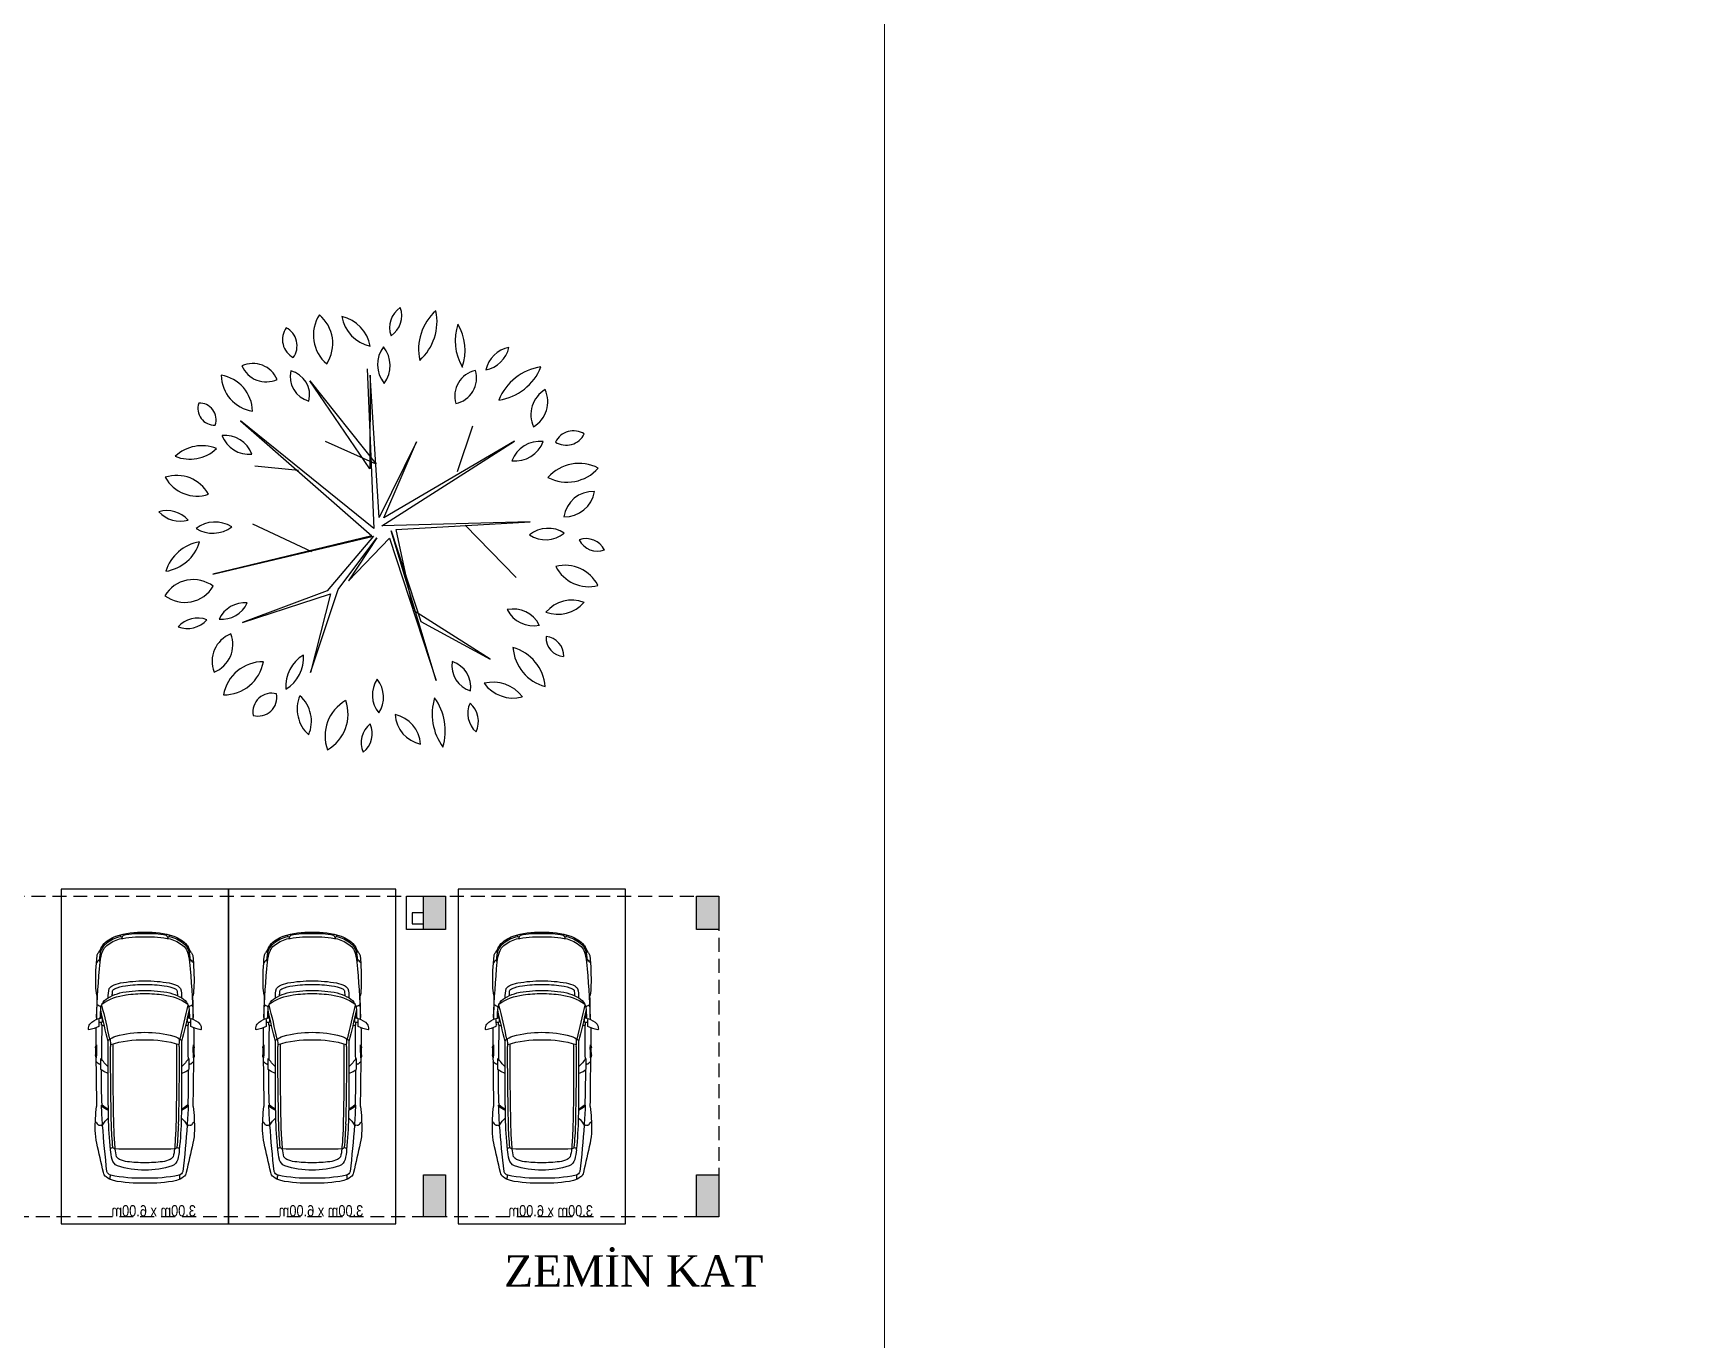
# Model space of a CAD drawing. Header units: metres. Extents: x 325971 to 582574, y 4156069 to 4412673.
# Drawn here: x 470762 to 473715, y 4266816 to 4269158 of the extents above; entities that cross this region are included whole.
import ezdxf

# ---------------------------------------------------------------- set-up
doc = ezdxf.new("R2010")
doc.units = ezdxf.units.M
doc.linetypes.add('( Hidden )', pattern=[0.375, 0.25, -0.125])
doc.layers.get('0').update_dxf_attribs({"color": 5, "lineweight": 0})
for name, color, linetype in [('0_IFC_Hatch_Structure', 251, 'Continuous'), ('0_IFC_Stair_Text', 221, 'Continuous'), ('1_IFC_Concrete_Section', 50, 'Continuous'), ('2_IFC_Wall', 130, 'Continuous'), ('6_IFC_Car', 253, 'Continuous'), ('7_IFC_Tree', 88, 'Continuous')]:
    doc.layers.add(name, color=color, linetype=linetype)
doc.styles.get("Standard").update_dxf_attribs({"font": 'times.ttf'})

# ---------------------------------------------------------------- blocks, each defined once
blk = doc.blocks.new('P3')
blk.add_wipeout([(-365, 321.6), (-412.3, 258.6), (-459.5, 139.4), (-479.7, 92.2), (-491, 15.7), (-470.7, -114.8), (-470.7, -168.7), (-439.3, -236.2), (-356.1, -332.9), (-333.6, -382.4), (-266.1, -425.2), (-142.4, -463.4), (-99.7, -494.9), (-21, -497.1), (104.9, -474.7), (154.4, -479.2), (226.3, -443.2), (325.3, -362.2), (374.7, -337.4), (413, -270), (453.5, -148.5), (482.7, -110.3), (493.9, -31.5), (466.9, 96.7), (473.7, 148.4), (440, 222.7), (350, 317.1), (338.8, 366.6), (266.8, 407.1), (152.1, 454.3), (102.7, 481.3), (24, 485.8), (-104.2, 461.1), (-153.7, 463.3), (-225.6, 431.8)]).dxf.layer = '7_IFC_Tree'
at = {"layer": '7_IFC_Tree'}
for p, q in [((-44.1, 348.3), (-16, -3.5)), ((-37.1, 334.3), (-30, 127.9)), ((-5.4, 21.1), (-37.1, 334.3)), ((-169.6, 316.7), (-16, 138.4)), ((-30, 127.9), (-169.6, 316.7)), ((-318.5, 222.9), (-19.5, -19.9)), ((-16, -3.5), (-318.5, 222.9)), ((163.5, 129), (194, 231.1)), ((-16, 138.4), (-129.7, 184.2)), ((70.8, 191.2), (-5.4, 21.1)), ((1.6, 3.6), (286.6, 200.6)), ((286.6, 200.6), (5.2, 21.1)), ((5.2, 21.1), (70.8, 191.2)), ((-187.1, 118.5), (-283.2, 124.3)), ((327.6, 24.7), (1.6, 3.6)), ((33.3, -3.5), (327.6, 24.7)), ((184.7, 11.8), (301.9, -99.6)), ((-366.6, -117.2), (-16, -19.9)), ((-19.5, -19.9), (-366.6, -117.2)), ((-150.7, -59.8), (-283.2, -3.5)), ((-16, -19.9), (-113.3, -144.2)), ((-89.8, -140.7), (-8.9, -23.4)), ((-67.5, -120.7), (19.2, -23.4)), ((-8.9, -23.4), (-67.5, -120.7)), ((19.2, -23.4), (134.1, -333)), ((134.1, -333), (22.7, -7)), ((22.7, -7), (95.5, -204)), ((77.9, -180.6), (33.3, -3.5)), ((-113.3, -144.2), (-297.4, -221.6)), ((-143.8, -326), (-89.8, -140.7)), ((-297.4, -221.6), (-106.2, -151.2)), ((-106.2, -151.2), (-143.8, -326)), ((251.4, -281.4), (77.9, -180.6)), ((95.5, -204), (251.4, -281.4))]:
    blk.add_line(p, q, dxfattribs=at)
for centre, radius, start, end in [((54.3, 443.1), 52.4, 125.4093, 202.7101), ((-24.4, 465.6), 52.4, 305.4093, 22.7101), ((181.4, 399.2), 113.8, 133.8117, 194.3077), ((-7.6, 453.2), 113.8, 313.8117, 14.3077), ((-81.8, 420.9), 83.5, 149.4737, 231.7586), ((-205.3, 397.8), 83.5, 329.4737, 51.7586), ((-24.4, 478.5), 81.7, 192.306, 259.6849), ((-118.8, 380.7), 81.7, 12.306, 79.6849), ((261.8, 421.8), 114.3, 163.4642, 212.7906), ((56, 392.4), 114.3, 343.4642, 32.7906), ((-187.9, 407.2), 45.1, 146.8151, 244.0193), ((-245.4, 391.3), 45.1, 326.8151, 64.0193), ((283.2, 341.9), 67.2, 104.1004, 168.465), ((201, 420.5), 67.2, 284.1004, 348.465), ((45, 360.5), 66.4, 145.5248, 220.8327), ((-60, 354.7), 66.4, 325.5248, 40.8327), ((359.8, 250.7), 117.8, 100.3005, 160.4476), ((227.8, 406), 117.8, 280.3005, 340.4476), ((-293.9, 292.1), 58.2, 25.4537, 116.6852), ((-267.5, 369.1), 58.2, 205.4537, 296.6852), ((-157.5, 326.6), 55.7, 168.8066, 257.6391), ((-224.1, 283), 55.7, 348.8066, 77.6391), ((208.6, 297.5), 57.3, 103.8914, 198.9039), ((140.6, 334.5), 57.3, 283.8914, 18.9039), ((-283.4, 326.4), 81.8, 183.3189, 263.1904), ((-374.7, 240.4), 81.8, 3.3189, 83.1904), ((384.5, 263.2), 64, 122.5817, 207.18), ((293, 287.9), 64, 302.5817, 27.18), ((-376.9, 248.2), 36.9, 163.4933, 274.4697), ((-409.4, 221.9), 36.9, 343.4933, 94.4697), ((417.6, 184), 44.6, 59.9815, 155.6676), ((399.3, 241), 44.6, 239.9815, 335.6676), ((-349.1, 126.4), 63.1, 22.5723, 98.3335), ((-300, 213.1), 63.1, 202.5723, 278.3335), ((345.4, 136.2), 66.3, 86.0282, 161.3698), ((287.2, 223.6), 66.3, 266.0282, 341.3698), ((-398.9, 80.2), 84.7, 69.7201, 135.6489), ((-430.1, 218.9), 84.7, 249.7201, 315.6489), ((434.5, 65.3), 91.9, 64.7353, 140.5781), ((402.7, 206.8), 91.9, 244.7353, 320.5781), ((-451.6, 17.3), 80, 30.9482, 110.5784), ((-411.1, 133.3), 80, 210.9482, 290.5784), ((467.2, 30.8), 65.9, 90.2529, 173.5221), ((401.4, 104.1), 65.9, 270.2529, 353.5221), ((-470.9, -44), 63, 44.2577, 108.5927), ((-445.8, 59.7), 63, 224.2577, 288.5927), ((370.4, -53.4), 65, 58.8748, 131.2135), ((361.1, 51.1), 65, 238.8748, 311.2135), ((-363.5, -72.1), 69.9, 60.5095, 129.292), ((-373.3, 42.8), 69.9, 240.5095, 309.292), ((454.6, -52.6), 44.6, 28.1981, 112.1918), ((477.1, 9.8), 44.6, 208.1981, 292.1918), ((-488.2, -24.1), 92.3, 280.8762, 345.4479), ((-381.4, -138), 92.3, 100.8762, 165.4479), ((411.6, -149.9), 81.4, 29.1952, 106.7189), ((459.3, -32.3), 81.4, 209.1952, 286.7189), ((-406.8, -203.6), 72.8, 54.9745, 151.3792), ((-428.9, -109.1), 72.8, 234.9745, 331.3792), ((429.4, -219.9), 75.3, 71.3712, 141.7535), ((-346.2, -153.6), 62.5, 267.1724, 337.2365), ((-291.7, -240.2), 62.5, 87.1724, 157.2365), ((300.3, -233.5), 64.4, 28.8072, 103.9199), ((341.3, -139.9), 64.4, 208.8072, 283.9199), ((394.3, -101.9), 75.3, 251.3712, 321.7535), ((-394.5, -273.7), 58.4, 71.8192, 140.0818), ((-421, -180.8), 58.4, 251.8192, 320.0818), ((-296.4, -307.1), 65, 113.4753, 203.456), ((-381.9, -273.3), 65, 293.4753, 23.456), ((278.6, -348.5), 96.8, 6.5487, 76.8911), ((396.7, -243.2), 96.8, 186.5487, 256.8911), ((370.8, -269.4), 42.2, 359.2557, 87.6287), ((414.7, -227.8), 42.2, 179.2557, 267.6287), ((-117, -355.1), 79.9, 122.8873, 186.7253), ((-239.8, -297.3), 79.9, 302.8873, 6.7253), ((226.1, -296.7), 58.6, 173.65, 254.6514), ((152.4, -346.7), 58.6, 353.65, 74.6514), ((-336.1, -293.6), 88.8, 271.6328, 352.0268), ((-245.6, -394.8), 88.8, 91.6328, 172.0268), ((57.4, -367.7), 62.8, 148.7877, 221.5977), ((-43.2, -376.9), 62.8, 328.7877, 41.5977), ((262.4, -412.6), 80.6, 38.6962, 106.2415), ((302.7, -284.8), 80.6, 218.6962, 286.2415), ((-226.2, -415.6), 41, 76.5419, 193.4774), ((-256.6, -385.2), 41, 256.5419, 13.4774), ((-94, -405), 75.9, 159.117, 230.3606), ((-213.3, -436.4), 75.9, 339.117, 50.3606), ((-15.6, -461.4), 90.6, 122.117, 201.7275), ((-147.9, -418.2), 90.6, 302.117, 21.7275), ((251.1, -402.7), 123.3, 165.2071, 218.3217), ((35.1, -447.7), 123.3, 345.2071, 38.3217), ((259.9, -401.3), 53.6, 156.7754, 231.288), ((177.1, -422), 53.6, 336.7754, 51.288), ((25.8, -474.2), 52.1, 129.7475, 206.0709), ((-54.3, -457.1), 52.1, 309.7475, 26.0709), ((34.7, -481.2), 70.5, 5.3196, 80.419), ((116.6, -405.1), 70.5, 185.3196, 260.419)]:
    blk.add_arc(centre, radius, start, end, dxfattribs=at)
blk = doc.blocks.new('ARABA_2')
blk.add_wipeout([(3, -5), (3, 1), (0, 1), (0, -5)]).dxf.layer = '6_IFC_Car'
at = {"layer": '6_IFC_Car'}
blk.add_lwpolyline([(0, 1), (3, 1), (3, -5), (0, -5)], close=True, dxfattribs=at)
for points in [[(0.841, -2.305), (0.763, -2.27), (0.71, -2.237)], [(2.159, -2.305), (2.237, -2.27), (2.29, -2.237)]]:
    blk.add_lwpolyline(points, dxfattribs=at)
for centre, radius, start, end in [((1.015, -0.208), 0.315, 130.0524, 160.5093), ((1.148, -0.345), 0.527, 108.2265, 139.7142), ((1.205, -0.47), 0.637, 102.5637, 127.9855), ((1.215, -0.491), 0.621, 105.8019, 129.6783), ((1.426, -1.149), 1.378, 86.9423, 108.7848), ((1.47, -2.132), 2.279, 89.2476, 100.7165), ((1.145, 0.167), 0.0802, 169.4266, 190.3584), ((1.029, 0.023), 0.134, 60.8118, 74.0616), ((1.216, 0.085), 0.133, 137.9985, 167.5789), ((1.439, -1.423), 1.63, 87.8586, 101.3988), ((1.574, -1.149), 1.378, 71.2152, 93.0577), ((1.561, -1.423), 1.63, 78.6012, 92.1414), ((1.53, -2.132), 2.279, 79.2835, 90.7524), ((1.784, 0.085), 0.133, 12.4211, 42.0015), ((1.971, 0.023), 0.134, 105.9384, 119.1882), ((1.855, 0.167), 0.0802, 349.6416, 10.5734), ((1.795, -0.47), 0.637, 52.0145, 77.4363), ((1.785, -0.491), 0.621, 50.3217, 74.1981), ((1.852, -0.345), 0.527, 40.2858, 71.7735), ((1.985, -0.208), 0.315, 19.4907, 49.9476), ((4.684, -0.627), 4.065, 173.8488, 181.4622), ((-22.608, 20.5), 31.202, 318.1396, 318.3037), ((0.836, -0.238), 0.199, 150.7, 166.6111), ((-0.085, 0.377), 0.909, 325.3182, 330.6875), ((1.281, -0.287), 0.592, 161.9492, 178.4754), ((0.774, -0.27), 0.0841, 180.3042, 206.7461), ((1.362, -0.36), 0.665, 157.0581, 175.522), ((0.959, -0.133), 0.253, 157.265, 182.9541), ((1.239, -0.336), 0.595, 146.04, 153.2202), ((0.955, -0.193), 0.226, 127.1273, 155.9585), ((2.045, -0.193), 0.226, 24.0415, 52.8727), ((1.638, -0.36), 0.665, 4.478, 22.9419), ((1.761, -0.336), 0.595, 26.7798, 33.96), ((2.041, -0.133), 0.253, 357.0459, 22.735), ((1.719, -0.287), 0.592, 1.5246, 18.0508), ((3.085, 0.377), 0.909, 209.3125, 214.6818), ((2.226, -0.27), 0.0841, 333.2539, 359.6958), ((25.608, 20.5), 31.202, 221.6963, 221.8604), ((2.164, -0.238), 0.199, 13.3889, 29.3), ((-1.684, -0.627), 4.065, 358.5378, 6.1512), ((18.163, -1.974), 17.543, 174.5519, 177.7985), ((-15.163, -1.974), 17.543, 2.2015, 5.4481), ((2.035, -0.69), 1.415, 181.6663, 188.6854), ((1.456, -0.935), 0.615, 165.8772, 181.1896), ((0.999, -0.88), 0.169, 121.0355, 145.7162), ((1.273, -1.702), 0.869, 104.7613, 117.1631), ((1.175, -1.271), 0.598, 100.6164, 116.1359), ((1.256, -0.898), 0.34, 177.3785, 181.9834), ((1.415, -0.895), 0.498, 173.2742, 178.4874), ((0.987, -0.838), 0.0676, 158.2227, 179.0463), ((0.972, -0.839), 0.0542, 110.7596, 151.5351), ((1.217, -1.356), 0.626, 95.9878, 114.9284), ((1.454, -2.734), 1.915, 88.6107, 102.1261), ((1.488, -2.988), 2.343, 89.7011, 100.3926), ((1.47, -3.003), 2.292, 89.2525, 97.9835), ((1.53, -3.64), 2.768, 90.6251, 97.6571), ((1.512, -2.988), 2.343, 79.6074, 90.2989), ((1.53, -3.003), 2.292, 82.0165, 90.7475), ((1.546, -2.734), 1.915, 77.8739, 91.3893), ((1.47, -3.64), 2.768, 82.3429, 89.3749), ((1.783, -1.356), 0.626, 65.0716, 84.0122), ((1.825, -1.271), 0.598, 63.8641, 79.3836), ((1.727, -1.702), 0.869, 62.8369, 75.2387), ((2.028, -0.839), 0.0542, 28.4649, 69.2404), ((2.013, -0.838), 0.0676, 0.9537, 21.7773), ((1.585, -0.895), 0.498, 1.5126, 6.7258), ((1.744, -0.898), 0.34, 358.0166, 2.6215), ((2.001, -0.88), 0.169, 34.2838, 58.9645), ((1.544, -0.935), 0.615, 358.8104, 14.1228), ((0.965, -0.69), 1.415, 351.3146, 358.3337), ((-27.948, -0.669), 28.587, 358.6732, 359.4098), ((0.098, -0.948), 0.54, 358.3391, 4.7307), ((0.582, -1.242), 0.18, 49.0054, 72.3136), ((0.711, -1.08), 0.0293, 246.3802, 276.6437), ((3.111, -1.354), 2.41, 174.3391, 179.0296), ((16.516, 2.302), 16.184, 192.3803, 194.4395), ((0.954, -1.176), 0.249, 144.0311, 166.1787), ((-21.762, -6.621), 23.159, 12.2901, 13.8427), ((1.26, -1.801), 0.909, 96.1971, 125.2532), ((1, -1.206), 0.304, 114.1974, 144.5723), ((1.74, -1.801), 0.909, 54.7468, 83.8029), ((2, -1.206), 0.304, 35.4277, 65.8026), ((24.762, -6.621), 23.159, 166.1573, 167.7099), ((-13.516, 2.302), 16.184, 345.5605, 347.6197), ((2.046, -1.176), 0.249, 13.8213, 35.9689), ((2.289, -1.08), 0.0293, 263.3563, 293.6198), ((-0.111, -1.354), 2.41, 0.9704, 5.6609), ((2.418, -1.242), 0.18, 107.6864, 130.9946), ((2.902, -0.948), 0.54, 175.2693, 181.6609), ((30.948, -0.669), 28.587, 180.5902, 181.3268), ((0.66, -1.507), 0.172, 149.7038, 181.0664), ((0.408, -0.976), 0.554, 279.332, 298.864), ((0.772, -1.655), 0.35, 106.8183, 137.9378), ((-0.247, -1.427), 0.924, 357.8261, 6.6927), ((0.758, -1.497), 0.192, 97.3463, 116.9194), ((0.814, -4.271), 2.887, 91.5474, 92.7354), ((-0.669, -1.423), 1.387, 359.5829, 1.5475), ((1.137, -0.446), 1.072, 247.027, 250.1845), ((1.968, -1.378), 1.251, 173.6975, 176.8092), ((-35.499, -1.403), 36.225, 358.978, 359.9469), ((0.268, -1.358), 0.468, 356.661, 6.3356), ((1.863, -0.446), 1.072, 289.8155, 292.973), ((2.732, -1.358), 0.468, 173.6644, 183.339), ((2.186, -4.271), 2.887, 87.2646, 88.4526), ((2.242, -1.497), 0.192, 63.0806, 82.6537), ((38.499, -1.403), 36.225, 180.0531, 181.022), ((1.032, -1.378), 1.251, 3.1908, 6.3025), ((3.669, -1.423), 1.387, 178.4525, 180.4171), ((3.247, -1.427), 0.924, 173.3073, 182.1739), ((2.592, -0.976), 0.554, 241.136, 260.668), ((2.228, -1.655), 0.35, 42.0622, 73.1817), ((2.34, -1.507), 0.172, 358.9336, 30.2962), ((0.502, -1.51), 0.0135, 178.134, 255.4568), ((14.712, -1.671), 14.088, 179.2489, 180.5472), ((61.015, -2.231), 60.174, 179.51868, 180.81778), ((0.878, -1.725), 0.0348, 144.6553, 180.466), ((1.066, -1.966), 0.339, 104.6238, 129.5872), ((-3.15, -1.899), 4.034, 1.0619, 3.0557), ((1.438, -3.57), 1.867, 88.1117, 107.3257), ((1.489, -3.431), 1.863, 89.648, 105.8328), ((1.511, -3.431), 1.863, 74.1672, 90.352), ((1.562, -3.57), 1.867, 72.6743, 91.8883), ((1.934, -1.966), 0.339, 50.4128, 75.3762), ((6.15, -1.899), 4.034, 176.9443, 178.9381), ((2.122, -1.725), 0.0348, 359.534, 35.3447), ((-58.015, -2.231), 60.174, 359.18222, 0.48132), ((-11.712, -1.671), 14.088, 359.4528, 0.7511), ((2.498, -1.51), 0.0135, 284.5432, 1.866), ((-8.031, -1.884), 8.645, 359.4063, 0.2687), ((0.704, -1.972), 0.0903, 181.0373, 213.7909), ((0.73, -1.856), 0.117, 147.4607, 173.6762), ((-1990.35, -27.893), 1991.14, 0.719323, 0.744805), ((-2.553, -1.869), 3.185, 357.2359, 1.3531), ((1.724, -1.277), 1.266, 216.8061, 225.7817), ((6.113, -2.135), 5.403, 178.9397, 181.0815), ((68.688, -1.734), 67.804, 180.07597, 181.24948), ((46.682, -2.142), 45.751, 179.5374, 181.4955), ((-43.682, -2.142), 45.751, 358.5045, 0.4626), ((-65.688, -1.734), 67.804, 358.75052, 359.92403), ((1.276, -1.277), 1.266, 314.2183, 323.1939), ((-3.113, -2.135), 5.403, 358.9185, 1.0603), ((1993.35, -27.893), 1991.14, 179.255195, 179.280677), ((2.27, -1.856), 0.117, 6.3238, 32.5393), ((5.553, -1.869), 3.185, 178.6469, 182.7641), ((2.296, -1.972), 0.0903, 326.2091, 358.9627), ((11.031, -1.884), 8.645, 179.7313, 180.5937), ((2.033, -0.275), 2.302, 232.2177, 233.9431), ((0.692, -2.117), 0.0237, 233.5917, 271.2529), ((0.707, -2.111), 0.0328, 243.362, 273.6258), ((14.57, -2.325), 13.849, 179.6664, 182.2742), ((-11.57, -2.325), 13.849, 357.7258, 0.3336), ((2.293, -2.111), 0.0328, 266.3742, 296.638), ((2.308, -2.117), 0.0237, 268.7471, 306.4083), ((0.967, -0.275), 2.302, 306.0569, 307.7823), ((4.121, -3.29), 3.51, 173.5575, 180.6243), ((8.524, -2.624), 7.805, 181.8436, 184.4728), ((1.929, -21.437), 18.601, 93.6886, 93.7201), ((1.057, -2.518), 0.5, 228.1055, 245.0624), ((1.193, -2.291), 0.743, 231.724, 242.1165), ((1.943, -2.518), 0.5, 294.9376, 311.8945), ((1.807, -2.291), 0.743, 297.8835, 308.276), ((-5.524, -2.624), 7.805, 355.5272, 358.1564), ((1.071, -21.437), 18.601, 86.2799, 86.3114), ((-1.121, -3.29), 3.51, 359.3757, 6.4425), ((0.053, -3.617), 0.719, 33.2642, 38.9091), ((0.681, -3.204), 0.0318, 214.8094, 262.3952), ((0.693, -3.18), 0.0583, 254.0074, 292.6387), ((0.716, -3.243), 0.009, 42.1136, 95.6168), ((0.747, -3.307), 0.0739, 93.3768, 108.8677), ((1.197, -3.484), 0.52, 132.2981, 151.1197), ((17.61, -2.068), 16.908, 183.9508, 186.7872), ((7.471, -2.978), 6.624, 180.9677, 186.0277), ((7.5, -3.003), 6.604, 181.8151, 185.4924), ((-4.5, -3.003), 6.604, 354.5076, 358.1849), ((-4.471, -2.978), 6.624, 353.9723, 359.0323), ((1.803, -3.484), 0.52, 28.8803, 47.7019), ((-14.61, -2.068), 16.908, 353.2128, 356.0492), ((2.253, -3.307), 0.0739, 71.1323, 86.6232), ((2.284, -3.243), 0.009, 84.3832, 137.8864), ((2.307, -3.18), 0.0583, 247.3613, 285.9926), ((2.319, -3.204), 0.0318, 277.6048, 325.1906), ((2.947, -3.617), 0.719, 141.0909, 146.7358), ((1.703, -3.315), 1.092, 180.676, 192.7006), ((9.465, -2.92), 8.528, 182.7968, 184.9763), ((-6.465, -2.92), 8.528, 355.0237, 357.2032), ((1.297, -3.315), 1.092, 347.2994, 359.324), ((124.574, 24.377), 127.045, 192.701, 192.94385), ((0.907, -3.686), 0.0486, 107.9847, 124.0893), ((2.084, -3.567), 1.206, 185.0623, 193.4372), ((0.927, -3.787), 0.151, 90.3851, 103.4228), ((1.116, -3.356), 0.338, 235.8426, 244.1517), ((1.38, 23.759), 27.422, 269.1407, 270.2504), ((1.634, -3.613), 0.667, 184.0599, 196.187), ((1.082, -3.754), 0.099, 206.7412, 248.5313), ((1.62, 23.759), 27.422, 269.7496, 270.8593), ((1.918, -3.754), 0.099, 291.4687, 333.2588), ((1.366, -3.613), 0.667, 343.813, 355.9401), ((1.884, -3.356), 0.338, 295.8483, 304.1574), ((2.073, -3.787), 0.151, 76.5772, 89.6149), ((0.916, -3.567), 1.206, 346.5628, 354.9377), ((2.093, -3.686), 0.0486, 55.9107, 72.0153), ((-121.574, 24.377), 127.045, 347.05615, 347.299), ((0.882, -4.06), 0.127, 189.333, 232.5418), ((0.903, -4.047), 0.0843, 192.9922, 260.1643), ((1.443, -1.4), 2.786, 258.5046, 271.1644), ((1.077, -3.803), 0.172, 194.8732, 246.7012), ((1.458, -2.697), 1.341, 250.4625, 271.805), ((1.239, -3.463), 0.429, 243.2422, 262.9175), ((1.51, -1.048), 2.859, 263.4896, 269.7958), ((1.49, -1.048), 2.859, 270.2042, 276.5104), ((1.542, -2.697), 1.341, 268.195, 289.5375), ((1.557, -1.4), 2.786, 268.8356, 281.4954), ((1.761, -3.463), 0.429, 277.0825, 296.7578), ((1.923, -3.803), 0.172, 293.2988, 345.1268), ((2.097, -4.047), 0.0843, 279.8357, 347.0078), ((2.118, -4.06), 0.127, 307.4582, 350.667), ((1.04, -3.864), 0.378, 231.5925, 253.8798), ((1.657, -4.202), 0.778, 175.5874, 180.3284), ((1.422, -1.705), 2.569, 259.0799, 271.7468), ((1.578, -1.705), 2.569, 268.2532, 280.9201), ((1.96, -3.864), 0.378, 286.1202, 308.4075), ((1.343, -4.202), 0.778, 359.6716, 4.4126)]:
    blk.add_arc(centre, radius, start, end, dxfattribs=at)
for points in [[(0.888, -4.13), (0.887, -4.13), (0.884, -4.13), (0.883, -4.134), (0.882, -4.138), (0.881, -4.14), (0.881, -4.142)], [(2.112, -4.13), (2.113, -4.13), (2.116, -4.13), (2.117, -4.134), (2.118, -4.138), (2.119, -4.14), (2.119, -4.142)]]:
    blk.add_open_spline(points, degree=3, knots=[0, 0, 0, 0, 0.00341008, 0.00748436, 0.01130747, 0.01564123, 0.01564123, 0.01564123, 0.01564123], dxfattribs=at)
at = {"layer": '6_IFC_Car', "insert": (2.1, -4.87), "char_height": 0.2, "attachment_point": 9}
blk.add_mtext_dynamic_manual_height_columns('{\\fBahnschrift Light Condensed|b0|i0|c162|p34;3.00m x 6.00m}', width=3, gutter_width=1.25, heights=[0.85], dxfattribs=at)

msp = doc.modelspace()

# ---------------------------------------------------------------- hatches: boundary and pattern name
at = {"layer": '0_IFC_Hatch_Structure'}
h = msp.add_hatch(color=256, dxfattribs=at)
h.dxf.hatch_style = 1
h.paths.add_polyline_path([(470491.6, 4266283.2), (470511.6, 4266283.2), (470511.6, 4266303.2), (470491.6, 4266303.2)])
h.paths.add_polyline_path([(470491.6, 4266128.2), (470511.6, 4266128.2), (470511.6, 4266148.2), (470491.6, 4266148.2)])
edge = h.paths.add_edge_path()
edge.add_arc((470501.6, 4267065.5), 220, 180, 270)
edge.add_arc((470501.6, 4267065.5), 220, 270, 360)
edge.add_line((470721.6, 4267065.5), (470721.6, 4267110.5))
edge.add_line((470721.6, 4267110.5), (470692.2, 4267110.5))
edge.add_line((470692.2, 4267110.5), (470692.2, 4267065.5))
edge.add_arc((470502, 4267065.3), 190.2, -269.8709, 0.0538, ccw=False)
edge.add_line((470501.6, 4267255.5), (470561.6, 4267255.5))
edge.add_line((470561.6, 4267255.5), (470561.6, 4267285.5))
edge.add_line((470561.6, 4267285.5), (470281.6, 4267285.5))
edge.add_line((470281.6, 4267285.5), (470281.6, 4267075.5))
edge.add_line((470281.6, 4267075.5), (470281.6, 4267065.5))
edge = h.paths.add_edge_path()
edge.add_arc((470501.6, 4269518), 220, 180, 270)
edge.add_arc((470501.6, 4269518), 220, 270, 360)
edge.add_line((470721.6, 4269518), (470721.6, 4269563))
edge.add_line((470721.6, 4269563), (470692.2, 4269563))
edge.add_line((470692.2, 4269563), (470692.2, 4269518))
edge.add_arc((470502, 4269517.8), 190.2, -269.8709, 0.0538, ccw=False)
edge.add_line((470501.6, 4269708), (470561.6, 4269708))
edge.add_line((470561.6, 4269708), (470561.6, 4269738))
edge.add_line((470561.6, 4269738), (470281.6, 4269738))
edge.add_line((470281.6, 4269738), (470281.6, 4269528))
edge.add_line((470281.6, 4269528), (470281.6, 4269518))
edge = h.paths.add_edge_path(flags=17)
edge.add_arc((470501.6, 4269518), 220, -90, 0, ccw=False)
edge.add_arc((470501.6, 4269518), 220, 270, 360)
edge = h.paths.add_edge_path(flags=17)
edge.add_arc((470501.6, 4269518), 220, 180, 270)
edge.add_arc((470501.6, 4269518), 220, 180, 270)
edge = h.paths.add_edge_path(flags=17)
edge.add_line((470281.6, 4269528), (470281.6, 4269518))
edge.add_line((470281.6, 4269528), (470281.6, 4269518))
edge = h.paths.add_edge_path(flags=17)
edge.add_line((470281.6, 4269738), (470281.6, 4269528))
edge.add_line((470281.6, 4269738), (470281.6, 4269528))
edge = h.paths.add_edge_path(flags=17)
edge.add_line((470561.6, 4269738), (470281.6, 4269738))
edge.add_line((470561.6, 4269738), (470281.6, 4269738))
edge = h.paths.add_edge_path(flags=17)
edge.add_line((470561.6, 4269708), (470561.6, 4269738))
edge.add_line((470561.6, 4269708), (470561.6, 4269738))
edge = h.paths.add_edge_path(flags=16)
edge.add_line((470501.6, 4269708), (470561.6, 4269708))
edge.add_line((470501.6, 4269708), (470561.6, 4269708))
edge = h.paths.add_edge_path(flags=17)
edge.add_arc((470502, 4269517.8), 190.2, 90.1291, 360.0538)
edge.add_arc((470502, 4269517.8), 190.2, 90.1291, 360.0538)
edge = h.paths.add_edge_path(flags=16)
edge.add_line((470692.2, 4269563), (470692.2, 4269518))
edge.add_line((470692.2, 4269563), (470692.2, 4269518))
edge = h.paths.add_edge_path(flags=17)
edge.add_line((470721.6, 4269563), (470692.2, 4269563))
edge.add_line((470721.6, 4269563), (470692.2, 4269563))
edge = h.paths.add_edge_path(flags=17)
edge.add_line((470721.6, 4269518), (470721.6, 4269563))
edge.add_line((470721.6, 4269518), (470721.6, 4269563))
h.paths.add_polyline_path([(471991.6, 4265803.2), (471991.6, 4266243.2), (471951.6, 4266243.2), (471951.6, 4265803.2)])
h = msp.add_hatch(color=256, dxfattribs=at)
h.dxf.hatch_style = 1
h.paths.add_polyline_path([(471501.6, 4267550.5), (471461.6, 4267550.5), (471461.6, 4267610.5), (471501.6, 4267610.5)])
h = msp.add_hatch(color=256, dxfattribs=at)
h.dxf.hatch_style = 1
h.paths.add_polyline_path([(471991.6, 4267550.5), (471951.6, 4267550.5), (471951.6, 4267610.5), (471991.6, 4267610.5)])
h = msp.add_hatch(color=256, dxfattribs=at)
h.dxf.hatch_style = 1
h.paths.add_polyline_path([(471501.6, 4267035.5), (471461.6, 4267035.5), (471461.6, 4267110.5), (471501.6, 4267110.5)])
h = msp.add_hatch(color=256, dxfattribs=at)
h.dxf.hatch_style = 1
h.paths.add_polyline_path([(471991.6, 4267035.5), (471951.6, 4267035.5), (471951.6, 4267110.5), (471991.6, 4267110.5)])

# ---------------------------------------------------------------- linework, layer by layer
msp.add_circle((454272.5, 4284370.8, -128301.8), 128301.9)
msp.add_lwpolyline([(471461.6, 4267560.5), (471461.6, 4267580.5), (471441.6, 4267580.5), (471441.6, 4267560.5)], close=True, dxfattribs=at)
at = {"layer": '1_IFC_Concrete_Section'}
for points in [[(471501.6, 4267550.5), (471461.6, 4267550.5), (471461.6, 4267610.5), (471501.6, 4267610.5)], [(471991.6, 4267550.5), (471951.6, 4267550.5), (471951.6, 4267610.5), (471991.6, 4267610.5)], [(471501.6, 4267035.5), (471461.6, 4267035.5), (471461.6, 4267110.5), (471501.6, 4267110.5)], [(471991.6, 4267035.5), (471951.6, 4267035.5), (471951.6, 4267110.5), (471991.6, 4267110.5)]]:
    msp.add_lwpolyline(points, close=True, dxfattribs=at)
at = {"layer": '2_IFC_Wall'}
msp.add_lwpolyline([(471501.6, 4267550.5), (471431.6, 4267550.5), (471431.6, 4267610.5), (471501.6, 4267610.5)], close=True, dxfattribs=at)

# ---------------------------------------------------------------- texts
at = {"layer": '0_IFC_Stair_Text', "insert": (471606.6, 4266966.6), "char_height": 56.25, "attachment_point": 1}
msp.add_mtext_dynamic_manual_height_columns('ZEMİN KAT ', width=15615.704, gutter_width=281.2, heights=[0], dxfattribs=at)

# ---------------------------------------------------------------- next in the draw order: block references
at = {"xscale": 0.81312, "yscale": 0.81312, "zscale": 0.81312, "rotation": 357.842375435702}
msp.add_blockref('P3', (471385.9, 4268271.8), dxfattribs=at)
at = {"transparency": 33554687, "xscale": -100.0000000000101, "yscale": 100.0000000000101, "zscale": 100.0000000000101}
for p in [(471112.3, 4267523), (471824.2, 4267523)]:
    msp.add_blockref('ARABA_2', p, dxfattribs=at)

# ---------------------------------------------------------------- next in the draw order: block references
msp.add_blockref('ARABA_2', (471412.3, 4267523), dxfattribs=at)

# ---------------------------------------------------------------- next in the draw order: linework, layer by layer
msp.add_lwpolyline([(472288.2, 4265314.4), (469090.5, 4265314.4), (469090.5, 4271513.3), (472288.2, 4271513.3)], close=True)
at = {"layer": '0_IFC_Hatch_Structure', "linetype": '( Hidden )', "ltscale": 100}
msp.add_lwpolyline([(470721.6, 4267610.5), (471991.6, 4267610.5), (471991.6, 4267035.5), (470721.6, 4267035.5)], dxfattribs=at)

doc.saveas('drawing.dxf')
